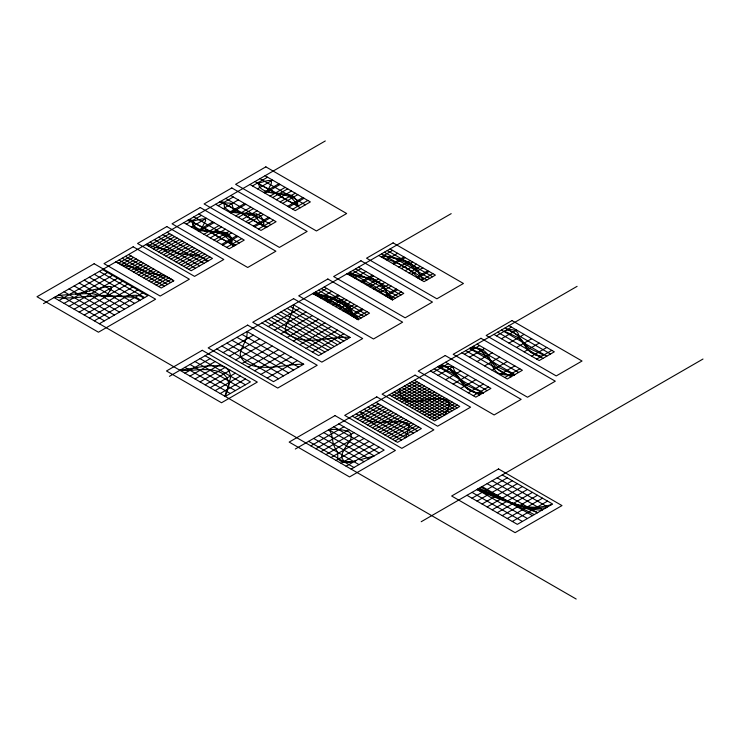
<?xml version="1.0" encoding="UTF-8"?>
<svg xmlns="http://www.w3.org/2000/svg" width="740" height="740" viewBox="0 0 740 740"><rect width="100%" height="100%" fill="white"/><g stroke="black" fill="none" stroke-linecap="round" stroke-linejoin="round"><path stroke-width="1.11" d="M225.09 396.335L225.543 393.856A20.285 11.711 0 0 1 225.857 392.838A32.421 18.713 0 0 1 226.116 392.219L227.569 388.722A69.19 39.951 0 0 0 228.318 386.363L228.577 385.253M263.68 224.1L263.865 225.857A2.461 1.415 0 0 0 264.106 226.079L265.993 226.477A12.969 7.492 0 0 1 266.594 226.486L267.797 226.496M228.688 384.763C228.216 366.864 202.603 369.14 190.245 370.444A57.294 33.078 0 0 1 180.116 370.361M343.675 450.179L347.671 443.889M109.946 290.811L111.37 288.378A6.641 3.839 0 0 0 111.574 287.527L111.49 287.259M109.909 290.866L109.279 291.754M347.893 443.593C351.796 440.096 353.406 432.095 346.588 431.05M108.771 292.448L107.3 294.354A6.558 3.792 0 0 0 106.782 295.769L107.504 296.296A4.736 2.729 0 0 0 109.048 296.463L112.998 296.463M43.512 303.65L325.295 140.961M118.428 263.311L131.11 255.985M148.379 246.013L169.673 233.72M186.323 224.109L201.437 215.386M218.161 205.72L233.276 196.997M252.451 185.925L267.556 177.212M59.071 300.486L107.568 272.486M120.944 264.763L133.635 257.437M150.895 247.465L172.189 235.172M123.46 266.215L136.151 258.889M153.411 248.918L174.705 236.624M191.364 227.013L206.469 218.291M223.203 208.634L238.308 199.911M257.483 188.839L272.598 180.116M64.103 303.391L112.6 275.391M125.976 267.667L138.667 260.341M155.937 250.379L177.23 238.086M128.492 269.12L141.183 261.793M158.453 251.831L179.746 239.538M197.654 230.649L212.769 221.926M229.493 212.269L244.607 203.546M263.782 192.474L278.887 183.751M69.135 306.305L117.632 278.305M131.017 270.581L143.699 263.255M160.969 253.284L182.262 240.99M198.912 231.37L214.026 222.648M230.76 212.99L245.865 204.268M265.04 193.196L280.146 184.473M133.533 272.033L146.224 264.707M163.485 254.736L184.778 242.443M74.176 309.209L122.674 281.209M136.049 273.486L148.74 266.16M166.001 256.188L187.294 243.895M203.953 234.284L219.059 225.561M235.792 215.895L250.897 207.172M270.072 196.109L285.187 187.387M138.565 274.938L151.256 267.612M168.526 257.64L189.819 245.347M206.469 235.736L221.575 227.013M238.308 217.357L253.422 208.634M272.598 197.562L287.703 188.839M79.208 312.114L127.706 284.114M141.09 276.39L153.772 269.064M171.042 259.102L192.335 246.809M210.243 237.919L225.358 229.197M242.091 219.53L257.196 210.808M276.371 199.745L291.477 191.022M143.606 277.842L156.297 270.516M173.558 260.554L194.851 248.261M84.249 315.027L132.747 287.018M146.122 279.304L158.813 271.978M176.074 262.006L197.367 249.713M214.026 240.093L229.132 231.37M245.865 221.713L260.97 212.99M280.146 201.918L295.251 193.196M148.638 280.756L161.329 273.43M178.599 263.459L199.893 251.165M216.543 241.554L231.648 232.832M248.381 223.166L263.486 214.443M282.661 203.371L297.776 194.648M89.281 317.932L137.779 289.932M151.154 282.208L163.845 274.882M181.115 264.911L202.409 252.618M153.679 283.661L166.361 276.335M183.631 266.363L204.924 254.07M221.575 244.459L236.689 235.736M253.422 226.079L268.528 217.357M287.703 206.284L302.808 197.562M222.842 245.181L237.947 236.458M254.68 226.801L269.786 218.078M288.961 207.006L304.066 198.283M94.322 320.836L142.82 292.837M156.196 285.113L168.887 277.787M186.147 267.825L207.441 255.522M158.712 286.565L171.403 279.239M188.663 269.277L209.957 256.983M226.616 247.364L241.721 238.641M258.454 228.984L273.56 220.261M292.735 209.189L307.849 200.466M99.354 323.741L147.852 295.741L102.527 269.582M169.414 376.336L451.197 213.647M315.388 294.964L326.719 288.424M349.65 275.188L360.981 268.648M381.267 256.937L392.598 250.398M184.963 373.173L210.151 358.632M223.138 352.591L253.348 335.146M268.259 326.534L299.737 308.367M320.429 297.878L331.761 291.329M354.682 278.092L366.013 271.552M386.299 259.842L397.63 253.302M190.004 376.077L215.183 361.546M229.428 356.227L259.647 338.781M274.558 330.17L306.027 312.002M326.719 301.513L338.05 294.964M360.981 281.727L372.312 275.188M392.598 263.477L403.929 256.937M195.036 378.991L220.224 364.45M327.977 302.235L339.309 295.695M362.239 282.458L373.571 275.918M393.856 264.208L405.187 257.659M235.727 359.862L265.938 342.417M280.849 333.805L312.326 315.638M200.078 381.896L225.256 367.355M333.019 305.139L344.35 298.599M367.271 285.363L378.603 278.823M398.888 267.112L410.219 260.572M335.535 306.601L346.866 300.052M369.796 286.815L381.128 280.275M401.404 268.565L412.735 262.025M205.11 384.8L230.288 370.268M242.017 363.497L272.237 346.052M287.148 337.44L318.616 319.273M339.309 308.774L350.64 302.235M373.571 288.998L384.902 282.458M405.187 270.748L416.518 264.208M210.151 387.714L235.329 373.173M343.092 310.957L354.423 304.418M377.345 291.181L388.676 284.641M408.961 272.93L420.292 266.382M248.316 367.132L278.536 349.687M293.438 341.075L324.916 322.908M345.608 312.41L356.939 305.87M379.87 292.633L391.201 286.093M411.477 274.383L422.808 267.843M215.183 390.618L240.361 376.077M254.615 370.759L284.826 353.322M299.737 344.711L331.206 326.534M350.64 315.323L361.971 308.774M384.902 295.538L396.233 288.998M416.518 277.287L427.85 270.748M351.898 316.045L363.229 309.505M386.16 296.268L397.491 289.729M417.776 278.018L429.108 271.469M220.224 393.523L245.403 378.991M355.681 318.228L367.012 311.688M389.934 298.451L401.265 291.902M421.55 280.192L432.882 273.652M260.906 374.394L291.125 356.948M306.027 348.346L337.505 330.17M267.205 378.029L297.415 360.584M312.326 351.981L343.804 333.805M303.714 364.219C287.731 364.043 271.848 369.408 255.911 366.439C249.056 365.255 240.778 361.582 240.204 353.655C241.564 345.978 247.928 339.651 247.058 331.511L303.714 364.219L273.495 381.664L216.839 348.956M350.094 337.44C329.605 335.535 301.689 348.364 285.316 331.233C285.122 321.789 293.808 314.398 293.438 304.732L350.094 337.44L318.616 355.616L261.969 322.908M295.306 449.032L577.098 286.343M354.765 417.61L378.565 403.874M391.747 396.261L416.935 381.72M433.002 372.442L448.116 363.719M464.47 354.275L479.576 345.552M496.401 335.84L511.516 327.117M310.865 445.859L343.887 426.795M357.291 419.062L381.082 405.326M394.272 397.713L419.45 383.172M359.807 420.514L383.598 406.778M396.788 399.165L421.967 384.624M438.043 375.346L453.148 366.624M469.502 357.18L484.617 348.457M501.443 338.744L516.548 330.022M315.906 448.773L348.919 429.709M362.322 421.967L386.123 408.23M399.304 400.618L424.483 386.077M364.839 423.419L388.639 409.683M401.82 402.07L426.999 387.538M320.938 451.678L353.961 432.613M367.364 424.88L391.155 411.135M404.336 403.522L429.524 388.99M445.591 379.703L460.706 370.99M477.06 361.546L492.165 352.823M509 343.101L524.105 334.378M369.88 426.332L393.671 412.596M406.861 404.983L432.04 390.443M325.979 454.582L358.993 435.518M372.396 427.785L396.187 414.049M409.377 406.436L434.556 391.895M374.912 429.237L398.712 415.501M411.893 407.888L437.072 393.347M453.148 384.069L468.254 375.346M484.617 365.902L499.722 357.18M516.548 347.467L531.653 338.744M331.011 457.496L364.034 438.432M377.428 430.689L401.228 416.953M414.409 409.34L439.597 394.799M379.953 432.142L403.744 418.405M416.935 410.793L442.113 396.261M336.053 460.4L369.066 441.336M382.469 433.603L406.26 419.858M419.45 412.245L444.629 397.713M460.706 388.426L475.811 379.703M492.165 370.268L507.279 361.546M524.105 351.824L539.21 343.101M384.985 435.055L408.785 421.319M421.967 413.706L447.145 399.165M341.085 463.305L374.098 444.24M387.501 436.507L411.301 422.771M424.483 415.159L449.661 400.618M390.026 437.96L413.817 424.224M426.999 416.611L452.186 402.07M468.254 392.792L483.368 384.069M499.722 374.625L514.827 365.902M531.653 356.19L546.768 347.467M346.117 466.219L379.139 447.154M392.542 439.412L416.333 425.676M429.524 418.063L454.702 403.522M395.058 440.864L418.849 427.128M432.04 419.515L457.218 404.983M473.295 395.697L488.4 386.974M504.763 377.529L519.869 368.807M536.694 359.094L551.799 350.371M351.158 469.123L384.171 450.059L338.846 423.891M421.208 521.719L703 359.029M472.018 498.196L507.27 477.846M477.06 501.1L512.311 480.75M482.091 504.014L517.343 483.655M487.133 506.918L522.385 486.569M492.165 509.823L527.416 489.473M497.197 512.737L532.458 492.377M502.238 515.641L537.49 495.291M507.27 518.546L542.522 498.196M512.311 521.46L547.563 501.1M93.258 289.886L107.328 286.51A6.919 3.996 0 0 1 110.186 286.621L110.251 286.685M92.768 290.025L91.436 290.413M89.522 290.95L91.27 290.459M89.355 290.996L86.562 291.726M373.848 456.025L361.758 459.29M86.478 291.745L83.916 292.374M360.898 459.522L359.816 459.799M355.246 460.946L355.903 460.779M83.824 292.393L77.163 293.725A11.285 6.512 0 0 1 75.822 293.947L57.507 295.575M354.784 461.057L352.906 461.501A30.71 17.732 0 0 1 351.463 461.797L351.038 461.871A9.981 5.763 0 0 1 348.262 462.075L343.749 461.039L341.834 457.699M195.462 367.854L179.931 370.268M471.796 391.21A46.361 26.76 0 0 1 465.451 386.826A32.69 18.87 0 0 1 464.368 385.753L460.003 380.11A98.744 57.008 0 0 0 457.024 376.447L448.357 368.039L445.082 366.022A4.051 2.34 0 0 0 444.028 365.81L440.356 366.032A12.386 7.15 0 0 0 438.025 366.633L483.368 392.792L479.418 393.329A7.853 4.533 0 0 1 476.791 393.134L476.412 393.06M256.734 183.455L259.564 182.808A35.252 20.35 0 0 0 261.044 182.41C263.792 181.901 273.217 177.72 271.275 183.437A54.011 31.182 0 0 1 270.738 184.584L268.407 189.172L268.213 191.087A3.589 2.072 0 0 0 268.426 191.484L268.565 191.66A4.051 2.34 0 0 0 270.183 192.603L275.483 193.371A30.886 17.834 0 0 1 279.332 194.019L286.177 195.508A14.199 8.195 0 0 1 291.995 198.477M351.426 461.797L344.794 462.213A8.529 4.921 0 0 1 343.379 461.982L342.546 461.769A9.648 5.569 0 0 1 340.289 460.863L338.208 459.151A8.797 5.078 0 0 1 337.708 458.115L337.736 453.611A16.761 9.676 0 0 0 337.69 452.908L337.634 452.556A10.536 6.087 0 0 0 337.394 451.807L335.868 449.421A30.969 17.88 0 0 1 334.878 447.802L333.601 444.648A107.975 62.336 0 0 1 333.083 442.825L331.622 434.408A29.286 16.909 0 0 0 330.965 432.872L330.669 432.327A33.374 19.268 0 0 0 328.773 429.709L374.098 455.877M446.886 367.281L443.547 366.096L439.819 366.235A13.505 7.798 0 0 0 438.043 366.624L439.116 367.003A24.198 13.968 0 0 1 441.318 367.891L454.342 374.089A24.883 14.365 0 0 1 455.701 374.995L465.608 384.476A26.871 15.512 0 0 0 466.912 385.411L483.294 392.838L481.805 392.94M75.35 293.993L90.872 293.521A12.95 7.474 0 0 1 94.489 294.122L98.494 295.371A13.422 7.752 0 0 0 100.871 295.907L106.005 296.453A12.534 7.234 0 0 0 107.559 296.5L109.058 296.472M506.28 330.132C511.83 328.708 518.814 329.809 518.897 336.82A24.994 14.43 0 0 0 519.499 338.161L527.454 349.326A23.921 13.81 0 0 0 528.517 350.427A26.807 15.475 0 0 0 533.355 353.757L535.594 354.784A15.928 9.194 0 0 0 538.563 355.69L541.606 356.264M187.46 220.548C193.704 218.235 191.457 224.525 194.084 227.282M219.299 202.159L223.323 202.103A1.702 0.981 0 0 1 223.878 202.427L224.507 207.293A8.057 4.653 0 0 0 224.775 207.653L229.058 211.057L234.025 212.556A21.691 12.524 0 0 0 238.077 212.843L256.354 214.082M340.659 303.104A30.581 17.658 0 0 1 347.171 308.025L352.147 313.964A29.591 17.085 0 0 0 354.469 316.119L356.56 317.719A10.295 5.948 0 0 1 357.559 318.727L357.966 319.301A26.409 15.244 0 0 0 358.225 319.671L312.872 293.512L315.934 293.558A4.856 2.803 0 0 1 317.321 293.854L321.687 295.778A18.204 10.508 0 0 0 323.704 296.463C335.183 298.405 348.262 302.012 352.471 314.269A13.542 7.816 0 0 0 353.942 315.629L357.087 317.654A4.847 2.803 0 0 1 357.688 318.329L358.216 319.671L369.528 313.14L324.203 286.972M113.22 296.453L118.224 296.425A14.069 8.121 0 0 1 118.779 296.435L120 296.49A15.207 8.778 0 0 0 120.444 296.5L134.449 297.304M187.988 220.243L188.589 220.224A17.02 9.823 0 0 0 189.745 220.178L191.984 220.289M538.035 508.214L539.404 508.195A45.325 26.168 0 0 0 546.194 507.714M438.062 366.615L440.096 366.763A8.464 4.884 0 0 0 441.253 366.809L449.689 366.402L453.158 367.604L456.321 375.189L464.054 385.929M358.465 267.196L403.79 293.364L392.459 299.904L347.134 273.735L347.93 273.772A30.664 17.705 0 0 1 350.871 274.022L351.546 274.096A31.496 18.186 0 0 1 359.705 275.659M209.337 231.574L204.693 230.963A5.43 3.136 0 0 1 203.287 230.418L202.076 229.252L202.196 227.754A49.238 28.425 0 0 1 203.361 225.062L205.665 220.649L205.285 218.975L202.464 218.892L195.749 220.363A22.052 12.737 0 0 0 194.093 220.881L189.958 221.519A2.84 1.637 0 0 1 188.737 220.881L188.422 220.492A3.839 2.211 0 0 1 188.265 220.076M267.066 226.921L265.096 226.699A4.505 2.599 0 0 1 263.865 226.338L260.036 222.25A61.115 35.289 0 0 1 259.435 221.464L255.457 216.783M383.154 255.846L386.872 256.392A22.931 13.237 0 0 1 390.711 257.289C403.911 259.065 415.88 262.756 420.514 276.233A15.864 9.158 0 0 0 421.698 277.352L423.817 278.887M223.563 232.277L201.012 230.751M55.093 296.962L59.635 297.656A32.662 18.861 0 0 0 66.304 297.998L72.992 297.757A89.41 51.615 0 0 0 76.988 297.462L102.222 295.445A35.057 20.239 0 0 1 108.919 295.639L112.887 296.019A33.226 19.184 0 0 0 114.885 296.157L118.233 296.25A74.823 43.198 0 0 0 120.25 296.259L122.923 296.204A38.489 22.219 0 0 0 124.931 296.102C130.712 296.009 137.344 293.725 142.515 297.249A9.287 5.365 0 0 1 143.477 298.276M347.541 273.495L349.743 273.893A5.448 3.145 0 0 1 350.862 274.244L353.739 275.632A10.508 6.068 0 0 0 355.561 276.214L370.259 277.824A10.841 6.262 0 0 1 372.183 278.388L375.624 280.229L383.561 286.473A17.834 10.295 0 0 1 384.421 287.657L387.501 294.511A13.311 7.687 0 0 0 388.796 295.907L391.275 297.674A6.105 3.524 0 0 1 392.061 298.47L392.755 299.728M313.279 293.281L315.481 293.669A5.448 3.145 0 0 1 316.609 294.03L325.397 295.491L340.594 303.141M383.542 255.624C399.304 259.046 415.454 263.523 422.512 279.646M201.844 230.112L205.6 230.769A37.685 21.756 0 0 0 207.006 230.908L210.29 231.195A38.693 22.339 0 0 1 211.982 231.37L220.15 232.36A34.133 19.703 0 0 1 221.334 232.536L223.369 232.952A10.129 5.846 0 0 1 227.347 234.867L228.586 236.051A37.805 21.83 0 0 1 229.354 236.967L230.556 238.789A17.843 10.295 0 0 1 231.324 241.074L231.398 242.507A30.988 17.89 0 0 0 231.444 243.21L234.719 245.588M540.94 356.643L538.165 355.885A16.558 9.555 0 0 1 535.492 354.839L533.031 353.443A35.446 20.461 0 0 1 527.888 349.077M476.255 393.153L471.297 391.035A35.215 20.332 0 0 1 464.507 385.679L459.975 379.056A57.702 33.309 0 0 0 455.082 373.117M521.432 506.04L520.109 505.698A112.868 65.166 0 0 1 511.507 503.061L477.494 489.223M537.693 512.616L513.884 503.949L479.205 488.234M359.649 275.715L375.217 281.006L379.185 283.004L382.978 286.805L392.459 299.904L371.212 286.001L347.134 273.735M494.422 369.51A70.901 40.931 0 0 1 490.5 361.99C489.168 352.443 481.074 346.357 471.519 348.42A21.405 12.358 0 0 0 469.502 348.457L470.585 348.836A24.207 13.977 0 0 1 472.786 349.724L485.81 355.921A24.901 14.374 0 0 1 487.161 356.828L497.067 366.309A26.474 15.281 0 0 0 498.381 367.243L511.09 373.358A29.027 16.761 0 0 0 513.634 374.32L514.753 374.671A14.319 8.27 0 0 1 513.347 374.976L509.573 375.263A6.373 3.682 0 0 1 508.084 375.069L503.246 373.062M543.623 355.098L530.321 348.808A26.677 15.401 0 0 1 528.989 347.865L519.11 338.402A25.16 14.523 0 0 0 517.732 337.486L504.467 331.178M507.298 329.541L508.685 330.123A29.212 16.863 0 0 1 512.357 332.001L513.098 332.473M384.143 258.019L381.442 256.826M478.022 488.918L505.873 500.823L528.046 508.038A53.123 30.664 0 0 0 541.773 510.304M476.856 489.593C500.018 499.038 525.086 512.866 550.653 504.791A53.298 30.775 0 0 0 551.744 504.504M257.104 183.243L272.246 190.735M534.243 514.605L480.926 487.244M358.493 319.514L357.799 318.246A6.105 3.524 0 0 0 357.013 317.46L354.534 315.693A13.311 7.687 0 0 1 353.239 314.296L350.168 307.442A17.834 10.295 0 0 0 349.308 306.249L341.362 300.014L337.93 298.174A10.841 6.262 0 0 0 336.006 297.6L321.299 295.991A10.508 6.068 0 0 1 319.486 295.417L316.609 294.03A16.151 9.324 0 0 1 314.223 293.743L313.584 293.623A14.56 8.408 0 0 0 312.881 293.502L337.181 305.648L358.197 319.68L357.087 318.986A30.146 17.409 0 0 1 356.652 318.718L355.385 317.876A51.569 29.776 0 0 1 351.167 314.528L346.033 309.829M298.35 205.951L295.242 204.305A61.873 35.724 0 0 0 292.578 203.01L284.854 199.199L278.591 194.629M312.872 293.512L316.933 295.482A59.644 34.438 0 0 0 321.946 297.489L330.086 300.459A42.328 24.439 0 0 1 333.315 301.939L340.825 306.221M116.069 261.766C124.616 267.344 135.457 266.65 144.245 271.663C153.985 274.642 165.297 273.846 173.419 280.987M231.528 243.728L228.984 242.406A77.062 44.493 0 0 0 226.422 241.175L218.735 237.374L212.472 232.804A60.967 35.196 0 0 0 206.571 229.187L191.216 221.538A23.995 13.857 0 0 1 189.311 220.474L188.487 219.947M471.778 391.229L476.615 393.227A6.373 3.682 0 0 0 478.105 393.43L481.888 393.144A14.319 8.27 0 0 0 483.312 392.82M265.04 175.75L310.365 201.918L295.251 210.641L249.935 184.473M390.072 248.936L435.398 275.104L424.066 281.653L378.741 255.485M387.242 250.573L432.567 276.742M259.999 178.664L305.324 204.832M384.411 252.211L429.736 278.379M509 325.656L554.316 351.824L539.21 360.546L493.885 334.378M381.581 253.848L426.906 280.016M254.967 181.568L300.292 207.737M505.216 327.839L550.541 354.007M501.443 330.022L546.768 356.19M497.668 332.204L542.984 358.373M230.76 195.545L276.075 221.713L260.97 230.436L215.645 204.268M355.625 268.824L400.95 294.992M352.795 270.461L398.12 296.629M225.719 198.45L271.043 224.618M477.06 344.1L522.385 370.268L507.279 378.982L461.954 352.823M349.964 272.098L395.289 298.266M473.286 346.274L518.611 372.442M220.687 201.363L266.012 227.531M469.502 348.457L514.827 374.625A26.02 15.022 0 0 1 513.098 374.644L512.246 374.634A34.308 19.804 0 0 0 509.703 374.671C504.208 375.254 497.668 374.718 494.477 369.491M465.728 350.64L511.053 376.808M198.912 213.925L244.237 240.093L229.132 248.816L183.807 222.648M321.373 288.609L366.698 314.778M193.88 216.839L239.205 243.007M445.591 362.267L490.916 388.426L475.811 397.149L430.486 370.99M318.542 290.246L363.858 316.406M441.817 364.441L487.142 390.609M315.703 291.875L361.028 318.043M188.848 219.743L234.164 245.911M434.26 368.807L479.585 394.975M167.157 232.268L212.482 258.436L191.188 270.729L145.863 244.561M290.293 306.545L346.949 339.262M162.893 234.728L208.218 260.896M414.409 380.268L459.743 406.436L434.556 420.968L389.231 394.799M287.148 308.367L343.804 341.075M411.893 381.72L457.218 407.888M158.638 237.179L203.963 263.348M283.993 310.18L340.65 342.897M409.377 383.172L454.702 409.34M280.849 312.002L337.505 344.711M406.861 384.624L452.186 410.793M154.383 239.64L199.698 265.808M404.336 386.077L449.67 412.254M277.704 313.815L334.36 346.524M150.118 242.1L195.443 268.269M401.82 387.538L447.145 413.706M274.558 315.638L331.206 348.346M271.404 317.451L328.061 350.159M396.788 390.443L442.113 416.611M394.272 391.895L439.597 418.063M268.259 319.273L324.916 351.981M391.747 393.347L437.081 419.515M265.114 321.086L321.771 353.794M128.594 254.532L173.919 280.7L161.228 288.026L115.903 261.858M125.421 256.364L170.746 282.532M502.238 474.941L552.595 504.014L517.343 524.364L466.986 495.291M376.05 402.412L421.375 428.58L397.574 442.326L352.249 416.158M122.248 258.195L167.573 284.364M372.081 404.706L417.406 430.874M497.197 477.846L547.563 506.918M119.075 260.027L164.4 286.195M368.113 406.991L413.438 433.159M242.017 334.415L298.673 367.132M492.165 480.75L542.522 509.823M364.154 409.285L409.47 435.453M236.985 337.329L293.641 370.037M487.133 483.655L537.49 512.737M231.953 340.233L288.6 372.942M356.218 413.864L401.543 440.032M482.091 486.569L532.458 515.641M226.912 343.138L283.568 375.855M99.354 271.414L144.679 297.582M477.06 489.473L527.416 518.546M221.88 346.052L278.536 378.76M94.322 274.318L139.647 300.486M472.018 492.377L522.385 521.46M89.281 277.223L134.606 303.391M84.249 280.136L129.574 306.305M333.814 426.795L379.139 452.963M79.208 283.041L124.533 309.209M205.11 355.727L250.435 381.896L225.256 396.437A149.138 86.108 0 0 0 226.005 394.661L229.308 383.468A89.586 51.717 0 0 0 229.696 380.85C232.73 373.016 226.616 365.199 218.291 365.93A30.96 17.871 0 0 0 211.76 365.764L208.634 365.949A73.908 42.67 0 0 0 206.904 366.087L206.414 366.134A53.132 30.673 0 0 0 195.453 367.845M74.176 285.945L119.501 312.114M200.078 358.632L245.403 384.8M323.741 432.613L369.066 458.782M69.135 288.859L114.46 315.027M195.036 361.546L240.361 387.714M318.709 435.518L364.034 461.686M64.103 291.764L109.428 317.932M190.004 364.45L235.329 390.618M313.668 438.432L358.993 464.6M59.071 294.668L104.395 320.836M184.963 367.355L230.288 393.523M308.636 441.336L353.961 467.504M54.029 297.582L576.183 599.039M447.219 367.466L450.891 369.935M406.686 268.185L399.72 264.171A43.632 25.188 0 0 0 395.956 262.413L387.788 259.444A51.143 29.526 0 0 1 384.143 258.019M266.567 227.208L251.036 219.271L244.32 214.424M220.335 201.567L222.666 202.945A45.778 26.427 0 0 0 224.84 204.055L238.863 211.039A62.169 35.89 0 0 1 244.357 214.415M147.242 243.765C156.103 249.676 167.481 248.224 176.934 252.784C186.758 255.772 199.781 252.414 206.812 261.701M292.818 196.165L294.243 197.358A30.793 17.779 0 0 1 296.638 200.549M421.671 280.127L419.821 278.795A46 26.557 0 0 1 417.055 276.519L411.912 271.802M292.013 198.477L295.63 202.436A23.578 13.616 0 0 1 296.222 203.158L298.1 206.09M194.435 226.227L193.112 224.387L192.585 220.798M231.916 244.57L234.266 245.171A27.334 15.78 0 0 1 235.255 245.282M527.879 349.077L523.624 342.851M233.313 246.401C229.493 238.539 222.509 232.573 213.462 232.231A32.874 18.981 0 0 0 209.337 231.565M296.629 200.549L297.387 202.14A12.497 7.215 0 0 1 297.554 202.742L297.896 206.21M258.547 182.41L258.676 183.252A41.44 23.93 0 0 1 258.741 183.761C258.519 188.182 263.421 190.236 266.844 191.614A10.332 5.966 0 0 0 268.102 191.975L269.795 192.298A32.708 18.879 0 0 0 273.106 192.678L288.665 194.555A9.278 5.356 0 0 1 289.636 194.805L290.811 195.212A11.507 6.641 0 0 1 292.846 196.146M513.32 332.362A58.543 33.8 0 0 1 523.596 342.851M469.493 348.466A12.386 7.15 0 0 1 471.824 347.865L475.487 347.643A4.051 2.34 0 0 1 476.551 347.856L479.825 349.872L488.493 358.28A98.744 57.008 0 0 1 491.471 361.943L495.837 367.586A32.69 18.87 0 0 0 496.938 368.65A46.361 26.76 0 0 0 503.265 373.043M470.853 390.803A25.169 14.532 0 0 1 464.072 385.929M481.805 393.079A14.93 8.621 0 0 1 471.029 390.702M450.873 369.945A67.728 39.1 0 0 1 454.998 373.145M328.828 429.82A25.16 14.523 0 0 1 346.644 430.995M341.603 457.699A38.101 21.997 0 0 1 343.887 450.225M272.218 190.754A62.178 35.899 0 0 1 278.638 194.602M192.002 220.279A1.924 1.11 0 0 1 192.557 220.807M201.807 230.149A17.39 10.036 0 0 1 194.555 226.181M231.888 244.579A4.764 2.747 0 0 1 231.546 243.728M200.873 230.908A14.883 8.593 0 0 1 194.296 227.217M223.619 232.175A9.676 5.587 0 0 1 229.317 234.959L230.297 236.227A30.044 17.344 0 0 1 231.139 237.549M231.111 237.559A17.973 10.379 0 0 1 232.064 240.287L232.027 244.237A2.294 1.323 0 0 0 232.249 244.496L234.922 244.838A7.715 4.449 0 0 1 235.958 244.875M256.382 214.045A8.482 4.893 0 0 1 260.175 215.793L263.329 219.891A13.44 7.761 0 0 1 263.662 220.77L263.838 221.787A25.715 14.846 0 0 1 263.671 224.1M219.771 201.891A11.156 6.438 0 0 0 221.75 202.556L222.675 202.769A5.347 3.08 0 0 0 223.424 202.871L229.983 203.149A4.014 2.322 0 0 1 230.972 203.454L232.304 204.804L233.248 209.577A7.567 4.366 0 0 0 233.581 210.225L233.96 210.678A5.384 3.108 0 0 0 235.607 211.686L242.692 213.176A21.479 12.395 0 0 1 243.941 213.435L246.67 214.091A51.051 29.471 0 0 0 248.122 214.415L249.602 214.72A39.673 22.903 0 0 1 250.564 214.933L252.729 215.516A9.981 5.763 0 0 1 255.476 216.774M110.242 286.722A2.71 1.563 0 0 1 111.592 287.139M134.523 297.184A9.342 5.393 0 0 1 139.138 299.265M139.138 299.413A5.652 3.265 0 0 1 139.98 300.32M406.667 268.195A58.682 33.883 0 0 1 411.949 271.784M340.807 306.24A59.024 34.077 0 0 1 346.07 309.81M538.026 508.38A40.21 23.218 0 0 1 521.469 506.003M449.541 403.596L448.792 406.935L444.629 415.159L399.304 388.99C400.923 410.691 428.784 396.224 441.983 399.239A8.205 4.736 0 0 1 449.532 403.596M409.331 426.814L405.511 437.738L360.186 411.579L364.265 417.943C377.382 427.6 395.077 417.48 408.841 424.187L409.331 426.814M94.147 263.736L37 296.731L98.448 332.214L155.594 299.21L94.147 263.736M265.854 166.861L235.616 184.316L316.433 230.972L346.662 213.518L265.854 166.861M231.814 187.942L204.101 203.935L279.424 247.419L307.137 231.426L231.814 187.942M166.815 226.579L137.547 243.479L194.546 276.381L223.804 259.49L166.815 226.579M200.244 207.524L172.059 223.794L247.715 267.482L275.9 251.202L200.244 207.524M133.191 246.781L104.016 263.625L160.182 296.046L189.357 279.202L133.191 246.781M202.279 350.307L166.482 370.981L221.519 402.754L257.317 382.081L202.279 350.307M247.65 325.11L208.181 347.902L277.731 388.056L317.201 365.264L247.65 325.11M293.586 298.673L252.756 322.242L321.845 362.128L362.674 338.559L293.586 298.673M327.839 278.999L298.71 295.815L373.487 338.985L402.615 322.168L327.839 278.999M360.954 260.776L333.657 276.538L405.15 317.821L432.456 302.059L360.954 260.776M393.097 242.868L366.55 258.195L436.887 298.803L463.434 283.476L393.097 242.868M335.035 415.603L289.173 442.085L349.53 476.93L395.391 450.447L335.035 415.603M445.24 355.533L418.23 371.129L494.126 414.955L521.145 399.36L445.24 355.533M376.762 396.881L344.72 415.381L401.829 448.348L433.871 429.857L376.762 396.881M415.066 375.125L382.108 394.152L437.618 426.203L470.585 407.176L415.066 375.125M480.972 338.282L453.195 354.312L527.528 397.232L555.305 381.193L480.972 338.282M511.988 320.577L486.189 335.479L556.24 375.92L582.038 361.018L511.988 320.577M498.529 468.947L451.65 496.013L515.105 532.652L561.993 505.587L498.529 468.947"/></g></svg>
